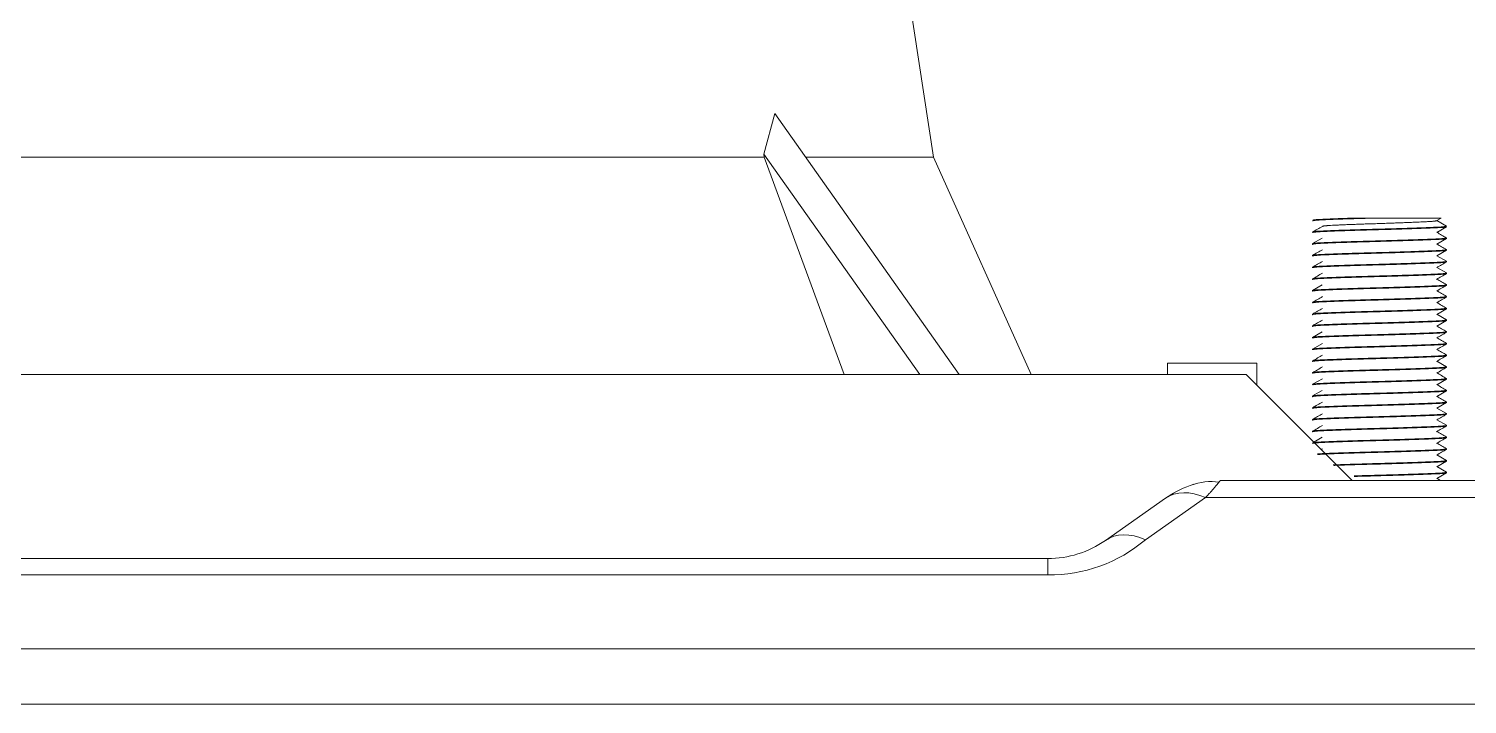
# Model space of a CAD drawing. Header units: millimetres. Extents: x 113490 to 142599, y -20467 to 115.
# Drawn here: x 131685.5 to 131814.4, y -6159.7 to -6099.2 of the extents above; entities that cross this region are included whole.
import ezdxf

# ---------------------------------------------------------------- set-up
doc = ezdxf.new("R2010")
doc.units = ezdxf.units.MM
doc.layers.add('DV1_0', color=7, linetype='Continuous')

msp = doc.modelspace()

# ---------------------------------------------------------------- linework, layer by layer
at = {"layer": 'DV1_0', "color": 7, "linetype": 'Continuous', "lineweight": 15}
for p, q in [((131766.57, -6110.72), (131762.76, -6085.69)), ((131751.38, -6110.43), (131752.36, -6106.81)), ((131752.36, -6106.81), (131768.88, -6130.18)), ((131751.42, -6110.72), (131751.38, -6110.43)), ((131751.38, -6110.43), (131765.35, -6130.18)), ((131751.42, -6110.72), (131664.81, -6110.72)), ((131758.57, -6130.18), (131751.42, -6110.72)), ((131755.12, -6110.72), (131766.57, -6110.72)), ((131775.32, -6130.18), (131766.57, -6110.72)), ((131804, -6116.18), (131805.76, -6116.18)), ((131812.06, -6116.18), (131805.76, -6116.18)), ((131811.67, -6116.4), (131812.06, -6116.18)), ((131811.68, -6117.45), (131812.54, -6116.95)), ((131812.54, -6116.89), (131811.69, -6116.39)), ((131800.54, -6117.42), (131800.54, -6117.47)), ((131801.41, -6117.96), (131800.55, -6118.46)), ((131811.68, -6118.5), (131812.54, -6118)), ((131812.54, -6118), (131812.54, -6117.95)), ((131800.54, -6118.47), (131800.54, -6118.52)), ((131800.54, -6119.52), (131800.54, -6119.57)), ((131811.67, -6119.55), (131812.54, -6119.05)), ((131812.54, -6120.04), (131811.69, -6119.54)), ((131812.54, -6119.05), (131812.54, -6119)), ((131800.54, -6120.57), (131800.54, -6120.62)), ((131812.54, -6121.09), (131811.69, -6120.59)), ((131812.54, -6120.1), (131812.54, -6120.05)), ((131800.54, -6121.62), (131800.54, -6121.67)), ((131801.41, -6122.16), (131800.55, -6122.66)), ((131812.54, -6121.15), (131812.54, -6121.1)), ((131812.54, -6122.2), (131812.54, -6122.15)), ((131800.54, -6122.67), (131800.54, -6122.72)), ((131812.54, -6123.25), (131812.54, -6123.2)), ((131800.54, -6123.72), (131800.54, -6123.77)), ((131800.54, -6124.77), (131800.54, -6124.82)), ((131811.68, -6124.8), (131812.54, -6124.3)), ((131812.54, -6125.29), (131811.69, -6124.79)), ((131812.54, -6124.3), (131812.54, -6124.25)), ((131800.54, -6125.82), (131800.54, -6125.87)), ((131811.68, -6125.85), (131812.54, -6125.35)), ((131812.54, -6125.35), (131812.54, -6125.3)), ((131800.54, -6126.87), (131800.54, -6126.92)), ((131801.41, -6126.36), (131800.55, -6126.86)), ((131812.54, -6126.4), (131812.54, -6126.35)), ((131800.54, -6127.92), (131800.54, -6127.97)), ((131801.42, -6127.41), (131800.55, -6127.91)), ((131812.54, -6127.45), (131812.54, -6127.4)), ((131812.54, -6128.5), (131812.54, -6128.45)), ((131787.54, -6129.18), (131795.54, -6129.18)), ((131787.54, -6129.18), (131787.54, -6130.18)), ((131795.54, -6131.12), (131795.54, -6129.18)), ((131800.54, -6128.97), (131800.54, -6129.02)), ((131812.54, -6129.49), (131811.69, -6128.99)), ((131812.54, -6129.55), (131812.54, -6129.5)), ((131794.6, -6130.18), (130800.69, -6130.18)), ((131804.1, -6139.68), (131794.6, -6130.18)), ((131800.54, -6130.02), (131800.54, -6130.07)), ((131800.54, -6131.07), (131800.54, -6131.12)), ((131801.42, -6130.56), (131800.55, -6131.06)), ((131811.67, -6131.1), (131812.54, -6130.6)), ((131812.54, -6130.6), (131812.54, -6130.55)), ((131800.54, -6132.12), (131800.54, -6132.17)), ((131801.41, -6131.61), (131800.55, -6132.11)), ((131811.68, -6132.15), (131812.54, -6131.65)), ((131812.54, -6131.65), (131812.54, -6131.6)), ((131800.54, -6133.17), (131800.54, -6133.22)), ((131811.68, -6133.2), (131812.54, -6132.7)), ((131812.54, -6133.69), (131811.69, -6133.19)), ((131812.54, -6132.7), (131812.54, -6132.65)), ((131812.54, -6133.75), (131812.54, -6133.7)), ((131800.54, -6134.22), (131800.54, -6134.27)), ((131812.54, -6134.74), (131811.69, -6134.24)), ((131812.54, -6134.8), (131812.54, -6134.75)), ((131800.54, -6135.27), (131800.54, -6135.32)), ((131801.41, -6135.81), (131800.67, -6136.25)), ((131812.54, -6135.85), (131812.54, -6135.8)), ((131812.54, -6137.89), (131811.69, -6137.39)), ((131812.54, -6136.9), (131812.54, -6136.85)), ((131811.67, -6138.45), (131812.54, -6137.95)), ((131812.54, -6138.94), (131811.69, -6138.44)), ((131812.54, -6137.95), (131812.54, -6137.9)), ((131812.54, -6139), (131812.54, -6138.95)), ((131891.26, -6139.68), (131792.28, -6139.68)), ((131811.68, -6139.5), (131812.54, -6139)), ((131781.99, -6145.05), (131787.37, -6141.28)), ((131787.37, -6141.28), (131787.61, -6141.11)), ((131652.5, -6146.68), (131776.82, -6146.68))]:
    msp.add_line(p, q, dxfattribs=at)
at = {"layer": 'DV1_0', "color": 7, "linetype": 'Continuous', "lineweight": 20}
for p, q in [((131785.57, -6144.99), (131790.95, -6141.22)), ((131891.26, -6141.22), (131790.95, -6141.22)), ((131776.82, -6148.14), (131776.82, -6146.68)), ((131652.5, -6148.14), (131776.82, -6148.14)), ((130739.64, -6154.76), (131854.88, -6154.76)), ((130739.64, -6159.73), (131854.88, -6159.73))]:
    msp.add_line(p, q, dxfattribs=at)
at = {"layer": 'DV1_0', "color": 7, "linetype": 'Continuous', "lineweight": 15}
for centre, radius, start, end in [((131792.28, -6147.99), 8.31, 106.6176, 125), ((131791.5, -6145.14), 5.36, 82.7832, 110.0896), ((131776.82, -6137.68), 9, 270, 305)]:
    msp.add_arc(centre, radius, start, end, dxfattribs=at)
at = {"layer": 'DV1_0', "color": 7, "linetype": 'Continuous', "lineweight": 20}
msp.add_arc((131777.03, -6135), 13.14, 269.1114, 310.5333, dxfattribs=at)
at = {"layer": 'DV1_0', "color": 7, "linetype": 'Continuous', "lineweight": 15}
for centre in [(131790.95, -6146.39), (131785.57, -6150.16)]:
    msp.add_ellipse(centre, major_axis=(3.58, -5.11), ratio=0.647809, start_param=2.317343, end_param=3.141593, dxfattribs=at)
for points, weights, knots in [([(131800.56, -6116.43), (131800.47, -6116.39), (131801, -6116.35), (131802.33, -6116.27), (131805.76, -6116.18)], [0.934054680659, 0.941367301959, 1, 0.866025403784, 1], [0.993465271, 0.993465271, 0.993465271, 0.995454545, 0.995454545, 1, 1, 1]), ([(131800.55, -6117.41), (131800.61, -6117.38), (131801, -6117.35), (131802.33, -6117.27), (131805.76, -6117.18), (131809.2, -6117.09), (131811.31, -6117), (131812.69, -6116.95), (131812.53, -6116.88)], [0.940761018319, 0.955795124554, 1, 0.866025403784, 1, 0.866025403784, 1, 0.907682754736, 0.942590729982], [0.96884289, 0.96884289, 0.96884289, 0.97030477, 0.97030477, 0.97473539, 0.97473539, 0.979166, 0.979166, 0.98221899, 0.98221899, 0.98221899]), ([(131800.56, -6116.36), (131800.64, -6116.33), (131801, -6116.3), (131801.89, -6116.25), (131804, -6116.18)], [0.943539393352, 0.959567449469, 1, 0.90591222949, 0.943976505854], [0.995551337, 0.995551337, 0.995551337, 0.996888464, 0.996888464, 1, 1, 1]), ([(131800.58, -6117.45), (131800.67, -6117.43), (131801, -6117.4), (131802.33, -6117.32), (131805.76, -6117.23), (131809.2, -6117.14), (131811.31, -6117.05), (131812.47, -6117.01), (131812.54, -6116.95)], [0.946469933917, 0.963037085539, 1, 0.866025403784, 1, 0.866025403784, 1, 0.921425778153, 0.935016914714], [0.96692775, 0.96692775, 0.96692775, 0.96818182, 0.96818182, 0.97272727, 0.97272727, 0.97727273, 0.97727273, 0.97993857, 0.97993857, 0.97993857]), ([(131801.42, -6116.91), (131801.47, -6116.88), (131801.8, -6116.85), (131802.94, -6116.77), (131805.88, -6116.68), (131808.82, -6116.59), (131810.62, -6116.5), (131811.58, -6116.46), (131811.67, -6116.4)], [0.94124261157, 0.956492467926, 1, 0.866025403784, 1, 0.866025403784, 1, 0.924204716373, 0.934170840989], [0.98129043, 0.98129043, 0.98129043, 0.9827477, 0.9827477, 0.98723513, 0.98723513, 0.99172257, 0.99172257, 0.9942613, 0.9942613, 0.9942613]), ([(131800.56, -6118.53), (131800.46, -6118.49), (131801, -6118.45), (131802.33, -6118.37), (131805.76, -6118.28), (131809.2, -6118.19), (131811.31, -6118.1), (131812.48, -6118.06), (131812.54, -6118)], [0.933910759492, 0.940768889885, 1, 0.866025403784, 1, 0.866025403784, 1, 0.92065327699, 0.935293065308], [0.93889951, 0.93889951, 0.93889951, 0.94090909, 0.94090909, 0.94545455, 0.94545455, 0.95, 0.95, 0.95269205, 0.95269205, 0.95269205]), ([(131800.55, -6118.46), (131800.59, -6118.43), (131801, -6118.4), (131802.33, -6118.32), (131805.76, -6118.23), (131809.2, -6118.14), (131811.31, -6118.05), (131812.69, -6118), (131812.53, -6117.93)], [0.939349105633, 0.953615094139, 1, 0.866025403784, 1, 0.866025403784, 1, 0.907909508112, 0.942420012767], [0.9421871, 0.9421871, 0.9421871, 0.94372108, 0.94372108, 0.9481517, 0.9481517, 0.95258231, 0.95258231, 0.95562779, 0.95562779, 0.95562779]), ([(131800.55, -6119.58), (131800.49, -6119.54), (131801, -6119.5), (131802.33, -6119.42), (131805.76, -6119.33), (131809.2, -6119.24), (131811.31, -6119.15), (131812.46, -6119.11), (131812.54, -6119.05)], [0.93460906882, 0.943353703163, 1, 0.866025403784, 1, 0.866025403784, 1, 0.92211291563, 0.934786252161], [0.91171448, 0.91171448, 0.91171448, 0.91363636, 0.91363636, 0.91818182, 0.91818182, 0.92272727, 0.92272727, 0.92536981, 0.92536981, 0.92536981]), ([(131800.56, -6119.51), (131800.62, -6119.48), (131801, -6119.45), (131802.33, -6119.37), (131805.76, -6119.28), (131809.2, -6119.19), (131811.31, -6119.1), (131812.61, -6119.05), (131812.54, -6118.99)], [0.941454400146, 0.956792663151, 1, 0.866025403784, 1, 0.866025403784, 1, 0.912547273733, 0.939265137228], [0.9157085, 0.9157085, 0.9157085, 0.91713739, 0.91713739, 0.921568, 0.921568, 0.92599862, 0.92599862, 0.92889073, 0.92889073, 0.92889073]), ([(131800.55, -6120.62), (131800.51, -6120.59), (131801, -6120.55), (131802.33, -6120.47), (131805.76, -6120.38), (131809.2, -6120.29), (131811.31, -6120.2), (131812.41, -6120.16), (131812.53, -6120.11)], [0.935417002949, 0.945703550235, 1, 0.866025403784, 1, 0.866025403784, 1, 0.924933182187, 0.933987194677], [0.88452148, 0.88452148, 0.88452148, 0.88636364, 0.88636364, 0.89090909, 0.89090909, 0.89545455, 0.89545455, 0.89800139, 0.89800139, 0.89800139]), ([(131800.56, -6120.56), (131800.64, -6120.53), (131801, -6120.5), (131802.33, -6120.42), (131805.76, -6120.33), (131809.2, -6120.24), (131811.31, -6120.15), (131812.62, -6120.1), (131812.54, -6120.04)], [0.943575641735, 0.959613130463, 1, 0.866025403784, 1, 0.866025403784, 1, 0.91235582169, 0.939382666225], [0.88921808, 0.88921808, 0.88921808, 0.89055369, 0.89055369, 0.89498431, 0.89498431, 0.89941493, 0.89941493, 0.90231337, 0.90231337, 0.90231337]), ([(131800.55, -6121.67), (131800.51, -6121.64), (131801, -6121.6), (131802.33, -6121.52), (131805.76, -6121.43), (131809.2, -6121.34), (131811.31, -6121.25), (131812.39, -6121.21), (131812.53, -6121.16)], [0.935577878444, 0.946121258119, 1, 0.866025403784, 1, 0.866025403784, 1, 0.92618059583, 0.933709515685], [0.85726293, 0.85726293, 0.85726293, 0.85909091, 0.85909091, 0.86363636, 0.86363636, 0.86818182, 0.86818182, 0.87068634, 0.87068634, 0.87068634]), ([(131800.55, -6122.73), (131800.49, -6122.69), (131801, -6122.65), (131802.33, -6122.57), (131805.76, -6122.48), (131809.2, -6122.39), (131811.31, -6122.3), (131812.41, -6122.26), (131812.53, -6122.21)], [0.934768545125, 0.943857940206, 1, 0.866025403784, 1, 0.866025403784, 1, 0.925238167009, 0.933915013142], [0.82991341, 0.82991341, 0.82991341, 0.83181818, 0.83181818, 0.83636364, 0.83636364, 0.84090909, 0.84090909, 0.84344559, 0.84344559, 0.84344559]), ([(131800.55, -6122.66), (131800.58, -6122.63), (131801, -6122.6), (131802.33, -6122.52), (131805.76, -6122.43), (131809.2, -6122.34), (131811.31, -6122.25), (131812.7, -6122.2), (131812.53, -6122.13)], [0.93930895393, 0.953549715117, 1, 0.866025403784, 1, 0.866025403784, 1, 0.907274261859, 0.94290214831], [0.83585017, 0.83585017, 0.83585017, 0.83738631, 0.83738631, 0.84181693, 0.84181693, 0.84624754, 0.84624754, 0.84931403, 0.84931403, 0.84931403]), ([(131800.72, -6121.58), (131800.83, -6121.57), (131801, -6121.55), (131802.33, -6121.47), (131805.76, -6121.38), (131809.2, -6121.29), (131811.31, -6121.2), (131812.68, -6121.15), (131812.53, -6121.08)], [0.966249640815, 0.980198004008, 1, 0.866025403784, 1, 0.866025403784, 1, 0.908463633632, 0.942009284371], [0.86331514, 0.86331514, 0.86331514, 0.86397, 0.86397, 0.86840062, 0.86840062, 0.87283123, 0.87283123, 0.87585839, 0.87585839, 0.87585839]), ([(131800.56, -6123.78), (131800.46, -6123.74), (131801, -6123.7), (131802.33, -6123.62), (131805.76, -6123.53), (131809.2, -6123.44), (131811.31, -6123.35), (131812.44, -6123.31), (131812.54, -6123.25)], [0.93390975756, 0.940764562018, 1, 0.866025403784, 1, 0.866025403784, 1, 0.922984539313, 0.934513942389], [0.80253573, 0.80253573, 0.80253573, 0.80454545, 0.80454545, 0.80909091, 0.80909091, 0.81363636, 0.81363636, 0.81624932, 0.81624932, 0.81624932]), ([(131800.55, -6123.71), (131800.61, -6123.68), (131801, -6123.65), (131802.33, -6123.57), (131805.76, -6123.48), (131809.2, -6123.39), (131811.31, -6123.3), (131812.63, -6123.25), (131812.54, -6123.19)], [0.940729560589, 0.955748829838, 1, 0.866025403784, 1, 0.866025403784, 1, 0.911503475613, 0.939919187572], [0.80933921, 0.80933921, 0.80933921, 0.81080262, 0.81080262, 0.81523323, 0.81523323, 0.81966385, 0.81966385, 0.82259048, 0.82259048, 0.82259048]), ([(131800.56, -6124.83), (131800.45, -6124.79), (131801, -6124.75), (131802.33, -6124.67), (131805.76, -6124.58), (131809.2, -6124.49), (131811.31, -6124.4), (131812.47, -6124.36), (131812.54, -6124.3)], [0.933700019724, 0.939798095358, 1, 0.866025403784, 1, 0.866025403784, 1, 0.921036867031, 0.935153714064], [0.77523021, 0.77523021, 0.77523021, 0.77727273, 0.77727273, 0.78181818, 0.78181818, 0.78636364, 0.78636364, 0.78904268, 0.78904268, 0.78904268]), ([(131800.75, -6124.73), (131800.85, -6124.71), (131801, -6124.7), (131802.33, -6124.62), (131805.76, -6124.53), (131809.2, -6124.44), (131811.31, -6124.35), (131812.61, -6124.3), (131812.54, -6124.24)], [0.969334210237, 0.982338959679, 1, 0.866025403784, 1, 0.866025403784, 1, 0.912970810943, 0.939009023645], [0.78363486, 0.78363486, 0.78363486, 0.78421893, 0.78421893, 0.78864954, 0.78864954, 0.79308016, 0.79308016, 0.79595826, 0.79595826, 0.79595826]), ([(131800.56, -6125.88), (131800.47, -6125.84), (131801, -6125.8), (131802.33, -6125.72), (131805.76, -6125.63), (131809.2, -6125.54), (131811.31, -6125.45), (131812.48, -6125.41), (131812.54, -6125.35)], [0.934051770002, 0.941355624956, 1, 0.866025403784, 1, 0.866025403784, 1, 0.920807291095, 0.935236586971], [0.74801033, 0.74801033, 0.74801033, 0.75, 0.75, 0.75454545, 0.75454545, 0.75909091, 0.75909091, 0.76177774, 0.76177774, 0.76177774]), ([(131800.56, -6125.81), (131800.63, -6125.78), (131801, -6125.75), (131802.33, -6125.67), (131805.76, -6125.58), (131809.2, -6125.49), (131811.31, -6125.4), (131812.66, -6125.35), (131812.53, -6125.28)], [0.942580918485, 0.958329672037, 1, 0.866025403784, 1, 0.866025403784, 1, 0.909439909267, 0.941307954393], [0.75625717, 0.75625717, 0.75625717, 0.75763523, 0.75763523, 0.76206585, 0.76206585, 0.76649646, 0.76649646, 0.76949134, 0.76949134, 0.76949134]), ([(131800.55, -6126.93), (131800.49, -6126.89), (131801, -6126.85), (131802.33, -6126.77), (131805.76, -6126.68), (131809.2, -6126.59), (131811.31, -6126.5), (131812.44, -6126.46), (131812.54, -6126.4)], [0.934839138405, 0.944073807042, 1, 0.866025403784, 1, 0.866025403784, 1, 0.922874719936, 0.934547002887], [0.72082982, 0.72082982, 0.72082982, 0.72272727, 0.72272727, 0.72727273, 0.72727273, 0.73181818, 0.73181818, 0.73443487, 0.73443487, 0.73443487]), ([(131800.55, -6126.86), (131800.59, -6126.83), (131801, -6126.8), (131802.33, -6126.72), (131805.76, -6126.63), (131809.2, -6126.54), (131811.31, -6126.45), (131812.7, -6126.4), (131812.53, -6126.33)], [0.939523839461, 0.953897229977, 1, 0.866025403784, 1, 0.866025403784, 1, 0.907043390267, 0.943080358976], [0.7295269, 0.7295269, 0.7295269, 0.73105154, 0.73105154, 0.73548216, 0.73548216, 0.73991277, 0.73991277, 0.7429869, 0.7429869, 0.7429869]), ([(131800.55, -6127.97), (131800.51, -6127.94), (131801, -6127.9), (131802.33, -6127.82), (131805.76, -6127.73), (131809.2, -6127.64), (131811.31, -6127.55), (131812.78, -6127.49), (131812.51, -6127.42)], [0.93554962901, 0.946048878214, 1, 0.866025403784, 1, 0.866025403784, 1, 0.90228664106, 0.947106281435], [0.69362411, 0.69362411, 0.69362411, 0.69545455, 0.69545455, 0.7, 0.7, 0.70454545, 0.70454545, 0.70786065, 0.70786065, 0.70786065]), ([(131800.55, -6129.02), (131800.51, -6128.99), (131801, -6128.95), (131802.33, -6128.87), (131805.76, -6128.78), (131809.2, -6128.69), (131811.31, -6128.6), (131812.39, -6128.56), (131812.53, -6128.51)], [0.935451846914, 0.945795179535, 1, 0.866025403784, 1, 0.866025403784, 1, 0.926121506688, 0.933721620936], [0.66634277, 0.66634277, 0.66634277, 0.66818182, 0.66818182, 0.67272727, 0.67272727, 0.67727273, 0.67727273, 0.67977926, 0.67977926, 0.67977926]), ([(131800.55, -6127.91), (131800.6, -6127.88), (131801, -6127.85), (131802.33, -6127.77), (131805.76, -6127.68), (131809.2, -6127.59), (131811.31, -6127.5), (131812.65, -6127.45), (131812.54, -6127.39)], [0.940098088368, 0.954798727138, 1, 0.866025403784, 1, 0.866025403784, 1, 0.910256466836, 0.940743215714], [0.70297302, 0.70297302, 0.70297302, 0.70446785, 0.70446785, 0.70889846, 0.70889846, 0.71332908, 0.71332908, 0.71629695, 0.71629695, 0.71629695]), ([(131800.56, -6128.96), (131800.63, -6128.93), (131801, -6128.9), (131802.33, -6128.82), (131805.76, -6128.73), (131809.2, -6128.64), (131811.31, -6128.55), (131812.6, -6128.5), (131812.54, -6128.44)], [0.94284236783, 0.958673231164, 1, 0.866025403784, 1, 0.866025403784, 1, 0.913243912617, 0.938846718795], [0.67651746, 0.67651746, 0.67651746, 0.67788416, 0.67788416, 0.68231477, 0.68231477, 0.68674539, 0.68674539, 0.68961446, 0.68961446, 0.68961446]), ([(131800.55, -6130.08), (131800.48, -6130.04), (131801, -6130), (131802.33, -6129.92), (131805.76, -6129.83), (131809.2, -6129.74), (131811.31, -6129.65), (131812.42, -6129.61), (131812.53, -6129.56)], [0.934477912325, 0.942919794707, 1, 0.866025403784, 1, 0.866025403784, 1, 0.924715038916, 0.934040526761], [0.63897249, 0.63897249, 0.63897249, 0.64090909, 0.64090909, 0.64545455, 0.64545455, 0.65, 0.65, 0.65255425, 0.65255425, 0.65255425]), ([(131800.56, -6130.01), (131800.64, -6129.98), (131801, -6129.95), (131802.33, -6129.87), (131805.76, -6129.78), (131809.2, -6129.69), (131811.31, -6129.6), (131812.65, -6129.55), (131812.54, -6129.49)], [0.943212962527, 0.959152478095, 1, 0.866025403784, 1, 0.866025403784, 1, 0.910499596591, 0.940578911079], [0.64994961, 0.64994961, 0.64994961, 0.65130046, 0.65130046, 0.65573108, 0.65573108, 0.66016169, 0.66016169, 0.66312152, 0.66312152, 0.66312152]), ([(131800.55, -6131.06), (131800.6, -6131.03), (131801, -6131), (131802.33, -6130.92), (131805.76, -6130.83), (131809.2, -6130.74), (131811.31, -6130.65), (131812.7, -6130.6), (131812.53, -6130.53)], [0.940035433601, 0.954702188343, 1, 0.866025403784, 1, 0.866025403784, 1, 0.907200758722, 0.942958712987], [0.62321875, 0.62321875, 0.62321875, 0.62471677, 0.62471677, 0.62914739, 0.62914739, 0.633578, 0.633578, 0.63664693, 0.63664693, 0.63664693]), ([(131800.58, -6131.1), (131800.68, -6131.08), (131801, -6131.05), (131802.33, -6130.97), (131805.76, -6130.88), (131809.2, -6130.79), (131811.31, -6130.7), (131812.45, -6130.66), (131812.54, -6130.6)], [0.946888185543, 0.963500095347, 1, 0.866025403784, 1, 0.866025403784, 1, 0.92237549491, 0.934701830661], [0.612398, 0.612398, 0.612398, 0.61363636, 0.61363636, 0.61818182, 0.61818182, 0.62272727, 0.62272727, 0.6253609, 0.6253609, 0.6253609]), ([(131800.56, -6132.18), (131800.46, -6132.14), (131801, -6132.1), (131802.33, -6132.02), (131805.76, -6131.93), (131809.2, -6131.84), (131811.31, -6131.75), (131812.48, -6131.71), (131812.54, -6131.65)], [0.933746043408, 0.940021593866, 1, 0.866025403784, 1, 0.866025403784, 1, 0.920771055643, 0.935249811122], [0.5843287, 0.5843287, 0.5843287, 0.58636364, 0.58636364, 0.59090909, 0.59090909, 0.59545455, 0.59545455, 0.5981426, 0.5981426, 0.5981426]), ([(131800.55, -6132.11), (131800.59, -6132.08), (131801, -6132.05), (131802.33, -6131.97), (131805.76, -6131.88), (131809.2, -6131.79), (131811.31, -6131.7), (131812.67, -6131.65), (131812.53, -6131.58)], [0.939621812094, 0.954053767343, 1, 0.866025403784, 1, 0.866025403784, 1, 0.908901691805, 0.941691075612], [0.59661361, 0.59661361, 0.59661361, 0.59813308, 0.59813308, 0.60256369, 0.60256369, 0.60699431, 0.60699431, 0.61000698, 0.61000698, 0.61000698]), ([(131800.55, -6133.23), (131800.47, -6133.19), (131801, -6133.15), (131802.33, -6133.07), (131805.76, -6132.98), (131809.2, -6132.89), (131811.31, -6132.8), (131812.47, -6132.76), (131812.54, -6132.7)], [0.934226060047, 0.942028220982, 1, 0.866025403784, 1, 0.866025403784, 1, 0.921123300453, 0.935122920853], [0.55712406, 0.55712406, 0.55712406, 0.55909091, 0.55909091, 0.56363636, 0.56363636, 0.56818182, 0.56818182, 0.57085793, 0.57085793, 0.57085793]), ([(131800.55, -6134.28), (131800.5, -6134.24), (131801, -6134.2), (131802.33, -6134.12), (131805.76, -6134.03), (131809.2, -6133.94), (131811.31, -6133.85), (131812.43, -6133.81), (131812.54, -6133.75)], [0.935065739208, 0.944739910542, 1, 0.866025403784, 1, 0.866025403784, 1, 0.923694365367, 0.934308938613], [0.52994333, 0.52994333, 0.52994333, 0.53181818, 0.53181818, 0.53636364, 0.53636364, 0.54090909, 0.54090909, 0.54349797, 0.54349797, 0.54349797]), ([(131800.56, -6133.16), (131800.62, -6133.13), (131801, -6133.1), (131802.33, -6133.02), (131805.76, -6132.93), (131809.2, -6132.84), (131811.31, -6132.75), (131812.6, -6132.7), (131812.54, -6132.64)], [0.942164850857, 0.957773108412, 1, 0.866025403784, 1, 0.866025403784, 1, 0.913075289833, 0.938946668642], [0.57015292, 0.57015292, 0.57015292, 0.57154939, 0.57154939, 0.57598, 0.57598, 0.58041062, 0.58041062, 0.58328527, 0.58328527, 0.58328527]), ([(131800.56, -6134.21), (131800.64, -6134.18), (131801, -6134.15), (131802.33, -6134.07), (131805.76, -6133.98), (131809.2, -6133.89), (131811.31, -6133.8), (131812.63, -6133.75), (131812.54, -6133.69)], [0.943546270571, 0.959576122328, 1, 0.866025403784, 1, 0.866025403784, 1, 0.911520502807, 0.939908257237], [0.54362885, 0.54362885, 0.54362885, 0.54496569, 0.54496569, 0.54939631, 0.54939631, 0.55382692, 0.55382692, 0.55675299, 0.55675299, 0.55675299]), ([(131800.55, -6135.32), (131800.52, -6135.29), (131801, -6135.25), (131802.33, -6135.17), (131805.76, -6135.08), (131809.2, -6134.99), (131811.31, -6134.9), (131812.77, -6134.84), (131812.51, -6134.78)], [0.93562264502, 0.946235146384, 1, 0.866025403784, 1, 0.866025403784, 1, 0.902713567653, 0.946717352797], [0.50272133, 0.50272133, 0.50272133, 0.50454545, 0.50454545, 0.50909091, 0.50909091, 0.51363636, 0.51363636, 0.51693707, 0.51693707, 0.51693707]), ([(131800.55, -6135.26), (131800.61, -6135.23), (131801, -6135.2), (131802.33, -6135.12), (131805.76, -6135.03), (131809.2, -6134.94), (131811.31, -6134.85), (131812.69, -6134.8), (131812.53, -6134.73)], [0.940792229038, 0.955840962974, 1, 0.866025403784, 1, 0.866025403784, 1, 0.907707253541, 0.942572211447], [0.51692164, 0.51692164, 0.51692164, 0.518382, 0.518382, 0.52281262, 0.52281262, 0.52724323, 0.52724323, 0.53029541, 0.53029541, 0.53029541]), ([(131800.55, -6136.37), (131800.51, -6136.34), (131801, -6136.3), (131802.33, -6136.22), (131805.76, -6136.13), (131809.2, -6136.04), (131811.31, -6135.95), (131812.77, -6135.89), (131812.51, -6135.83)], [0.935258589391, 0.945278342331, 1, 0.866025403784, 1, 0.866025403784, 1, 0.902711539437, 0.94671918763], [0.47541615, 0.47541615, 0.47541615, 0.47727273, 0.47727273, 0.48181818, 0.48181818, 0.48636364, 0.48636364, 0.48966441, 0.48966441, 0.48966441]), ([(131800.55, -6136.31), (131800.59, -6136.28), (131801, -6136.25), (131802.33, -6136.17), (131805.76, -6136.08), (131809.2, -6135.99), (131811.31, -6135.9), (131812.69, -6135.85), (131812.53, -6135.78)], [0.939342569449, 0.953604465416, 1, 0.866025403784, 1, 0.866025403784, 1, 0.907878494719, 0.942443271389], [0.49026398, 0.49026398, 0.49026398, 0.49179831, 0.49179831, 0.49622892, 0.49622892, 0.50065954, 0.50065954, 0.50370605, 0.50370605, 0.50370605]), ([(131801, -6137.3), (131802.33, -6137.22), (131805.76, -6137.13), (131809.2, -6137.04), (131811.31, -6136.95), (131812.61, -6136.9), (131812.54, -6136.84)], [1, 0.866025403784, 1, 0.866025403784, 1, 0.912519834205, 0.939281914682], [0.46521462, 0.46521462, 0.46521462, 0.46964523, 0.46964523, 0.47407585, 0.47407585, 0.47696887, 0.47696887, 0.47696887]), ([(131801, -6137.35), (131802.33, -6137.27), (131805.76, -6137.18), (131809.2, -6137.09), (131811.31, -6137), (131812.42, -6136.96), (131812.53, -6136.9)], [1, 0.866025403784, 1, 0.866025403784, 1, 0.924125294751, 0.934191821038], [0.45, 0.45, 0.45, 0.45454545, 0.45454545, 0.45909091, 0.45909091, 0.46166517, 0.46166517, 0.46166517]), ([(131802.38, -6138.29), (131803.81, -6138.23), (131805.76, -6138.18), (131809.2, -6138.09), (131811.31, -6138), (131812.61, -6137.95), (131812.54, -6137.89)], [0.935952354895, 0.918979904165, 1, 0.866025403784, 1, 0.912383962252, 0.93936532263], [0.44038216, 0.44038216, 0.44038216, 0.44306154, 0.44306154, 0.44749216, 0.44749216, 0.45038967, 0.45038967, 0.45038967]), ([(131802.44, -6138.33), (131803.85, -6138.28), (131805.76, -6138.23), (131809.2, -6138.14), (131811.31, -6138.05), (131812.46, -6138.01), (131812.54, -6137.95)], [0.935345241661, 0.920512680419, 1, 0.866025403784, 1, 0.921819816809, 0.934882917292], [0.424575903, 0.424575903, 0.424575903, 0.427272727, 0.427272727, 0.431818182, 0.431818182, 0.434470658, 0.434470658, 0.434470658]), ([(131804.28, -6139.27), (131804.99, -6139.25), (131805.76, -6139.23), (131809.2, -6139.14), (131811.31, -6139.05), (131812.68, -6139), (131812.53, -6138.93)], [0.949759526419, 0.966506350946, 1, 0.866025403784, 1, 0.908497218785, 0.941984685074], [0.415370194, 0.415370194, 0.415370194, 0.416477847, 0.416477847, 0.420908463, 0.420908463, 0.423934511, 0.423934511, 0.423934511]), ([(131804.28, -6139.32), (131804.99, -6139.3), (131805.76, -6139.28), (131809.2, -6139.19), (131811.31, -6139.1), (131812.48, -6139.06), (131812.54, -6139)], [0.949759526419, 0.966506350946, 1, 0.866025403784, 1, 0.920644715726, 0.935296225577], [0.398863636, 0.398863636, 0.398863636, 0.4, 0.4, 0.404545455, 0.404545455, 0.4072378, 0.4072378, 0.4072378])]:
    msp.add_rational_spline(points, weights, degree=2, knots=knots, dxfattribs=at)
for points in [[(131801.42, -6116.91), (131801.13, -6117.08), (131800.84, -6117.24), (131800.55, -6117.41)], [(131812.53, -6117.93), (131812.25, -6117.77), (131811.97, -6117.61), (131811.69, -6117.44)], [(131801.42, -6119.01), (131801.13, -6119.18), (131800.84, -6119.34), (131800.55, -6119.51)], [(131812.53, -6118.98), (131812.25, -6118.82), (131811.97, -6118.66), (131811.69, -6118.49)], [(131801.43, -6120.05), (131801.14, -6120.22), (131800.85, -6120.39), (131800.56, -6120.56)], [(131811.67, -6120.61), (131811.96, -6120.44), (131812.24, -6120.27), (131812.53, -6120.1)], [(131801.42, -6121.11), (131801.13, -6121.28), (131800.84, -6121.44), (131800.55, -6121.61)], [(131811.66, -6121.66), (131811.95, -6121.49), (131812.24, -6121.32), (131812.53, -6121.16)], [(131811.67, -6122.71), (131811.95, -6122.54), (131812.24, -6122.37), (131812.53, -6122.21)], [(131812.53, -6122.13), (131812.25, -6121.97), (131811.97, -6121.81), (131811.69, -6121.64)], [(131801.42, -6123.21), (131801.13, -6123.38), (131800.84, -6123.54), (131800.55, -6123.71)], [(131811.67, -6123.75), (131811.96, -6123.59), (131812.25, -6123.42), (131812.54, -6123.25)], [(131812.53, -6123.18), (131812.25, -6123.02), (131811.97, -6122.86), (131811.69, -6122.69)], [(131801.43, -6124.26), (131801.14, -6124.42), (131800.85, -6124.59), (131800.56, -6124.76)], [(131812.54, -6124.24), (131812.26, -6124.07), (131811.97, -6123.91), (131811.69, -6123.74)], [(131801.43, -6125.31), (131801.14, -6125.47), (131800.85, -6125.64), (131800.56, -6125.81)], [(131812.54, -6126.33), (131812.25, -6126.17), (131811.97, -6126.01), (131811.69, -6125.84)], [(131811.67, -6126.9), (131811.96, -6126.74), (131812.25, -6126.57), (131812.54, -6126.4)], [(131812.53, -6127.38), (131812.25, -6127.22), (131811.97, -6127.06), (131811.69, -6126.89)], [(131801.43, -6128.46), (131801.14, -6128.62), (131800.85, -6128.79), (131800.56, -6128.96)], [(131811.66, -6129.01), (131811.95, -6128.84), (131812.24, -6128.67), (131812.53, -6128.51)], [(131811.67, -6127.96), (131811.95, -6127.79), (131812.24, -6127.62), (131812.53, -6127.46)], [(131812.54, -6128.44), (131812.25, -6128.27), (131811.97, -6128.11), (131811.69, -6127.94)], [(131801.43, -6129.51), (131801.14, -6129.67), (131800.85, -6129.84), (131800.56, -6130.01)], [(131811.67, -6130.06), (131811.96, -6129.89), (131812.25, -6129.72), (131812.54, -6129.55)], [(131812.54, -6130.54), (131812.25, -6130.37), (131811.97, -6130.21), (131811.69, -6130.04)], [(131812.53, -6131.58), (131812.25, -6131.42), (131811.97, -6131.26), (131811.69, -6131.09)], [(131812.53, -6132.63), (131812.25, -6132.47), (131811.97, -6132.31), (131811.69, -6132.14)], [(131801.42, -6132.66), (131801.13, -6132.82), (131800.84, -6132.99), (131800.56, -6133.16)], [(131801.43, -6133.7), (131801.14, -6133.87), (131800.85, -6134.04), (131800.56, -6134.21)], [(131811.67, -6134.25), (131811.96, -6134.09), (131812.25, -6133.92), (131812.54, -6133.75)], [(131801.42, -6134.76), (131801.13, -6134.93), (131800.84, -6135.09), (131800.55, -6135.26)], [(131811.66, -6135.31), (131811.95, -6135.14), (131812.24, -6134.97), (131812.53, -6134.81)], [(131811.66, -6136.36), (131811.95, -6136.19), (131812.24, -6136.02), (131812.53, -6135.86)], [(131812.53, -6135.78), (131812.25, -6135.62), (131811.97, -6135.46), (131811.69, -6135.29)], [(131812.53, -6136.83), (131812.25, -6136.67), (131811.97, -6136.51), (131811.69, -6136.34)], [(131801.42, -6136.86), (131801.39, -6136.88), (131801.36, -6136.89), (131801.33, -6136.91)], [(131811.67, -6137.4), (131811.96, -6137.24), (131812.25, -6137.07), (131812.54, -6136.9)], [(131812.01, -6139.68), (131811.9, -6139.62), (131811.79, -6139.56), (131811.69, -6139.49)]]:
    msp.add_open_spline(points, degree=3, dxfattribs=at)
at = {"layer": 'DV1_0', "color": 7, "linetype": 'Continuous', "lineweight": 20}
msp.add_open_spline([(131790.95, -6141.22), (131790.99, -6141.18), (131791.07, -6141.09), (131791.18, -6140.98), (131791.28, -6140.86), (131791.37, -6140.76), (131791.46, -6140.66), (131791.55, -6140.56), (131791.62, -6140.48), (131791.7, -6140.39), (131791.76, -6140.31), (131791.83, -6140.24), (131791.89, -6140.17), (131791.94, -6140.1), (131792, -6140.04), (131792.04, -6139.98), (131792.09, -6139.92), (131792.13, -6139.87), (131792.16, -6139.84), (131792.17, -6139.82), (131792.17, -6139.82)], degree=3, knots=[0, 0, 0, 0, 0.0543474, 0.1066797, 0.1570308, 0.2055741, 0.2524459, 0.2977924, 0.3417604, 0.3845029, 0.4261829, 0.4669794, 0.5070992, 0.5467908, 0.5863889, 0.6263256, 0.6674824, 0.7094878, 0.750932, 0.7510071, 0.7510071, 0.7510071, 0.7510071], dxfattribs=at)
at = {"layer": 'DV1_0', "color": 7, "linetype": 'Continuous', "lineweight": 15}
msp.add_open_spline([(131792.17, -6139.82), (131792.18, -6139.81), (131792.2, -6139.78), (131792.23, -6139.75), (131792.25, -6139.72), (131792.26, -6139.7), (131792.27, -6139.69), (131792.28, -6139.68), (131792.28, -6139.68), (131792.28, -6139.68), (131792.28, -6139.68)], degree=3, knots=[0.7510071, 0.7510071, 0.7510071, 0.7510071, 0.7915562, 0.8312856, 0.8681803, 0.9007424, 0.9294598, 0.9546648, 0.9775145, 1, 1, 1, 1], dxfattribs=at)

doc.saveas('drawing.dxf')
